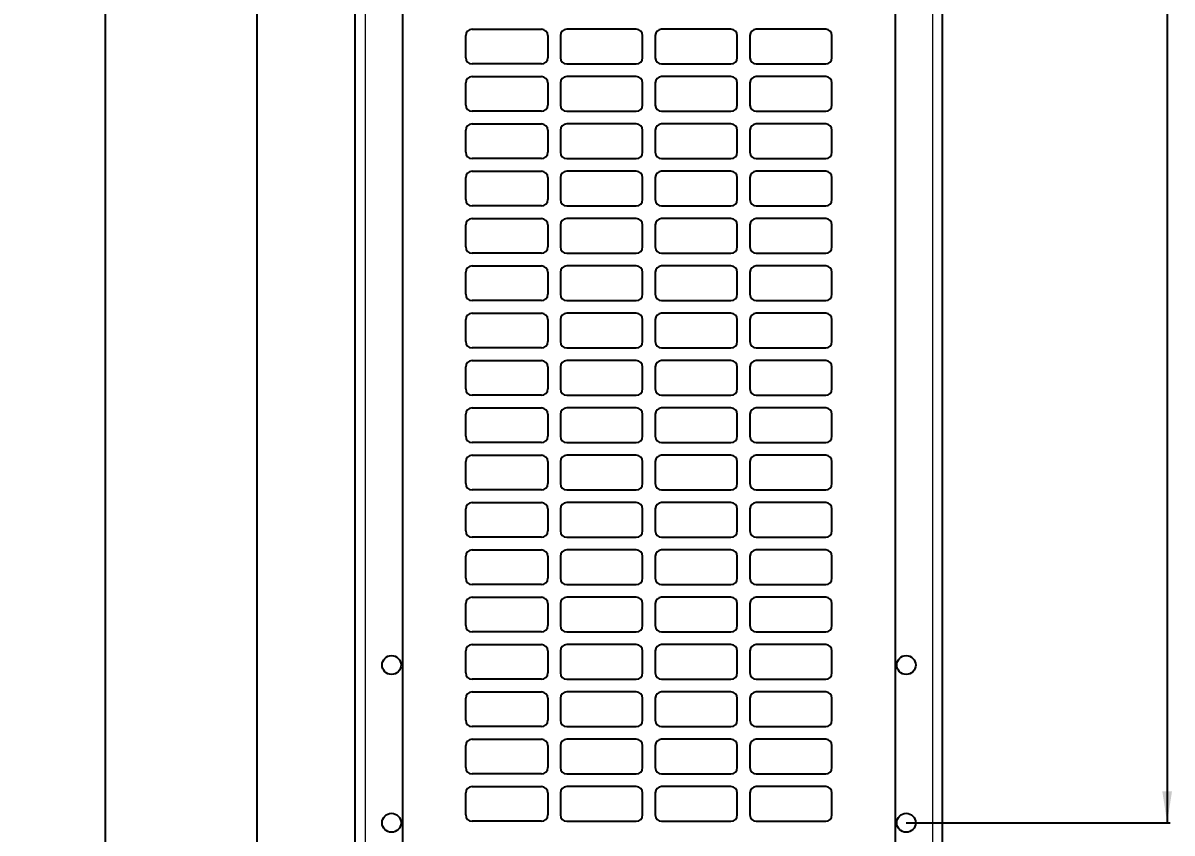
# Model space of a CAD drawing. Header units: millimetres. Extents: x -287 to 523, y -14 to 1990.
# Drawn here: x -287 to 76.9, y 253.5 to 510.3 of the extents above; entities that cross this region are included whole.
import ezdxf

# ---------------------------------------------------------------- set-up
doc = ezdxf.new("R2010")
doc.units = ezdxf.units.MM
doc.layers.add('FORMAT', color=7, linetype='Continuous')
doc.styles.add('SLDTEXTSTYLE0', font='TXT', dxfattribs={"width": 0.75})
doc.dimstyles.new('SLDDIMSTYLE0', dxfattribs={"dimtxt": 20, "dimasz": 10, "dimexe": 0, "dimexo": 0.0625, "dimgap": 5, "dimtad": 2, "dimdec": 1, "dimrnd": 1e-09, "dimzin": 12, "dimdsep": 46, "dimtxsty": 'SLDTEXTSTYLE0', "dimsah": 1, "dimcen": 0.09, "dimadec": 0, "dimazin": 3, "dimtfac": 1, "dimtofl": 0, "dimtmove": 0, "dimatfit": 3, "dimfxl": 0, "dimfrac": 2, "dimtolj": 1, "dimtzin": 12, "dimarcsym": 0})

# ---------------------------------------------------------------- blocks, each defined once
blk = doc.blocks.new('_D')
at = {"layer": 'FORMAT'}
for p, q in [((-153.32, 1848.27), (-261.96, 1848.27)), ((-260.96, 1848.27), (-260.96, 165.25)), ((-153.32, 165.25), (-261.96, 165.25))]:
    blk.add_line(p, q, dxfattribs=at)
for points in [[(-260.96, 1848.27), (-262.5, 1838.27), (-259.42, 1838.27)], [(-260.96, 165.25), (-259.42, 175.25), (-262.5, 175.25)]]:
    blk.add_solid(points, dxfattribs=at)
at = {"layer": 'FORMAT', "insert": (-286.74, 977.21), "char_height": 20, "attachment_point": 1, "rotation": 90, "style": 'SLDTEXTSTYLE0'}
blk.add_mtext('1683', dxfattribs=at)
blk = doc.blocks.new('_D_2')
at = {"layer": 'FORMAT'}
for p, q in [((-7.3, 1756.76), (76.34, 1756.76)), ((75.34, 1756.76), (75.34, 256.76)), ((-7.3, 256.76), (76.34, 256.76))]:
    blk.add_line(p, q, dxfattribs=at)
for points in [[(75.34, 1756.76), (73.8, 1746.76), (76.88, 1746.76)], [(75.34, 256.76), (76.88, 266.76), (73.8, 266.76)]]:
    blk.add_solid(points, dxfattribs=at)
at = {"layer": 'FORMAT', "insert": (49.56, 977.21), "char_height": 20, "attachment_point": 1, "rotation": 90, "style": 'SLDTEXTSTYLE0'}
blk.add_mtext('1500', dxfattribs=at)
blk = doc.blocks.new('_D_4')
at = {"layer": 'FORMAT'}
for p, q in [((-166.81, 1006.75), (-166.81, 107.26)), ((-10.81, 1006.75), (-10.81, 107.26)), ((-166.81, 108.26), (-10.81, 108.26))]:
    blk.add_line(p, q, dxfattribs=at)
for points in [[(-166.81, 108.26), (-156.81, 106.72), (-156.81, 109.8)], [(-10.81, 108.26), (-20.81, 109.8), (-20.81, 106.72)]]:
    blk.add_solid(points, dxfattribs=at)
at = {"layer": 'FORMAT', "insert": (-110.98, 134.04), "char_height": 20, "attachment_point": 1, "style": 'SLDTEXTSTYLE0'}
blk.add_mtext('156', dxfattribs=at)
blk = doc.blocks.new('_D_5')
at = {"layer": 'FORMAT'}
for p, q in [((-166.82, 1831.76), (-213.96, 1831.76)), ((-212.96, 1831.76), (-212.96, 181.76)), ((-166.82, 181.76), (-213.96, 181.76))]:
    blk.add_line(p, q, dxfattribs=at)
for points in [[(-212.96, 1831.76), (-214.5, 1821.76), (-211.42, 1821.76)], [(-212.96, 181.76), (-211.42, 191.76), (-214.5, 191.76)]]:
    blk.add_solid(points, dxfattribs=at)
at = {"layer": 'FORMAT', "insert": (-238.74, 977.21), "char_height": 20, "attachment_point": 1, "rotation": 90, "style": 'SLDTEXTSTYLE0'}
blk.add_mtext('1650', dxfattribs=at)

msp = doc.modelspace()

# ---------------------------------------------------------------- linework, layer by layer
at = {"color": 7, "linetype": 'Continuous', "lineweight": 25}
for p, q in [((-181.81, 165.26), (-181.81, 1848.26)), ((4.19, 165.26), (4.19, 1848.26)), ((-146.81, 499.26), (-146.81, 506.26)), ((-144.81, 508.26), (-122.81, 508.26)), ((-120.81, 506.26), (-120.81, 499.26)), ((-116.81, 506.26), (-116.81, 499.26)), ((-92.81, 508.26), (-114.81, 508.26)), ((-90.81, 499.26), (-90.81, 506.26)), ((-86.81, 506.26), (-86.81, 499.26)), ((-62.81, 508.26), (-84.81, 508.26)), ((-60.81, 499.26), (-60.81, 506.26)), ((-56.81, 506.26), (-56.81, 499.26)), ((-32.81, 508.26), (-54.81, 508.26)), ((-30.81, 499.26), (-30.81, 506.26)), ((-122.81, 497.26), (-144.81, 497.26)), ((-114.81, 497.26), (-92.81, 497.26)), ((-84.81, 497.26), (-62.81, 497.26)), ((-54.81, 497.26), (-32.81, 497.26)), ((-144.81, 493.26), (-122.81, 493.26)), ((-92.81, 493.26), (-114.81, 493.26)), ((-62.81, 493.26), (-84.81, 493.26)), ((-32.81, 493.26), (-54.81, 493.26)), ((-146.81, 484.26), (-146.81, 491.26)), ((-120.81, 491.26), (-120.81, 484.26)), ((-116.81, 491.26), (-116.81, 484.26)), ((-90.81, 484.26), (-90.81, 491.26)), ((-86.81, 491.26), (-86.81, 484.26)), ((-60.81, 484.26), (-60.81, 491.26)), ((-56.81, 491.26), (-56.81, 484.26)), ((-30.81, 484.26), (-30.81, 491.26)), ((-122.81, 482.26), (-144.81, 482.26)), ((-114.81, 482.26), (-92.81, 482.26)), ((-84.81, 482.26), (-62.81, 482.26)), ((-54.81, 482.26), (-32.81, 482.26)), ((-144.81, 478.26), (-122.81, 478.26)), ((-92.81, 478.26), (-114.81, 478.26)), ((-62.81, 478.26), (-84.81, 478.26)), ((-32.81, 478.26), (-54.81, 478.26)), ((-146.81, 469.26), (-146.81, 476.26)), ((-120.81, 476.26), (-120.81, 469.26)), ((-116.81, 476.26), (-116.81, 469.26)), ((-90.81, 469.26), (-90.81, 476.26)), ((-86.81, 476.26), (-86.81, 469.26)), ((-60.81, 469.26), (-60.81, 476.26)), ((-56.81, 476.26), (-56.81, 469.26)), ((-30.81, 469.26), (-30.81, 476.26)), ((-122.81, 467.26), (-144.81, 467.26)), ((-114.81, 467.26), (-92.81, 467.26)), ((-84.81, 467.26), (-62.81, 467.26)), ((-54.81, 467.26), (-32.81, 467.26)), ((-144.81, 463.26), (-122.81, 463.26)), ((-92.81, 463.26), (-114.81, 463.26)), ((-62.81, 463.26), (-84.81, 463.26)), ((-32.81, 463.26), (-54.81, 463.26)), ((-146.81, 454.26), (-146.81, 461.26)), ((-120.81, 461.26), (-120.81, 454.26)), ((-116.81, 461.26), (-116.81, 454.26)), ((-90.81, 454.26), (-90.81, 461.26)), ((-86.81, 461.26), (-86.81, 454.26)), ((-60.81, 454.26), (-60.81, 461.26)), ((-56.81, 461.26), (-56.81, 454.26)), ((-30.81, 454.26), (-30.81, 461.26)), ((-122.81, 452.26), (-144.81, 452.26)), ((-114.81, 452.26), (-92.81, 452.26)), ((-84.81, 452.26), (-62.81, 452.26)), ((-54.81, 452.26), (-32.81, 452.26)), ((-144.81, 448.26), (-122.81, 448.26)), ((-92.81, 448.26), (-114.81, 448.26)), ((-62.81, 448.26), (-84.81, 448.26)), ((-32.81, 448.26), (-54.81, 448.26)), ((-146.81, 439.26), (-146.81, 446.26)), ((-120.81, 446.26), (-120.81, 439.26)), ((-116.81, 446.26), (-116.81, 439.26)), ((-90.81, 439.26), (-90.81, 446.26)), ((-86.81, 446.26), (-86.81, 439.26)), ((-60.81, 439.26), (-60.81, 446.26)), ((-56.81, 446.26), (-56.81, 439.26)), ((-30.81, 439.26), (-30.81, 446.26)), ((-122.81, 437.26), (-144.81, 437.26)), ((-114.81, 437.26), (-92.81, 437.26)), ((-84.81, 437.26), (-62.81, 437.26)), ((-54.81, 437.26), (-32.81, 437.26)), ((-144.81, 433.26), (-122.81, 433.26)), ((-92.81, 433.26), (-114.81, 433.26)), ((-62.81, 433.26), (-84.81, 433.26)), ((-32.81, 433.26), (-54.81, 433.26)), ((-146.81, 424.26), (-146.81, 431.26)), ((-120.81, 431.26), (-120.81, 424.26)), ((-116.81, 431.26), (-116.81, 424.26)), ((-90.81, 424.26), (-90.81, 431.26)), ((-86.81, 431.26), (-86.81, 424.26)), ((-60.81, 424.26), (-60.81, 431.26)), ((-56.81, 431.26), (-56.81, 424.26)), ((-30.81, 424.26), (-30.81, 431.26)), ((-122.81, 422.26), (-144.81, 422.26)), ((-114.81, 422.26), (-92.81, 422.26)), ((-84.81, 422.26), (-62.81, 422.26)), ((-54.81, 422.26), (-32.81, 422.26)), ((-146.81, 409.26), (-146.81, 416.26)), ((-144.81, 418.26), (-122.81, 418.26)), ((-120.81, 416.26), (-120.81, 409.26)), ((-116.81, 416.26), (-116.81, 409.26)), ((-92.81, 418.26), (-114.81, 418.26)), ((-90.81, 409.26), (-90.81, 416.26)), ((-86.81, 416.26), (-86.81, 409.26)), ((-62.81, 418.26), (-84.81, 418.26)), ((-60.81, 409.26), (-60.81, 416.26)), ((-56.81, 416.26), (-56.81, 409.26)), ((-32.81, 418.26), (-54.81, 418.26)), ((-30.81, 409.26), (-30.81, 416.26)), ((-122.81, 407.26), (-144.81, 407.26)), ((-114.81, 407.26), (-92.81, 407.26)), ((-84.81, 407.26), (-62.81, 407.26)), ((-54.81, 407.26), (-32.81, 407.26)), ((-146.81, 394.26), (-146.81, 401.26)), ((-144.81, 403.26), (-122.81, 403.26)), ((-120.81, 401.26), (-120.81, 394.26)), ((-116.81, 401.26), (-116.81, 394.26)), ((-92.81, 403.26), (-114.81, 403.26)), ((-90.81, 394.26), (-90.81, 401.26)), ((-86.81, 401.26), (-86.81, 394.26)), ((-62.81, 403.26), (-84.81, 403.26)), ((-60.81, 394.26), (-60.81, 401.26)), ((-56.81, 401.26), (-56.81, 394.26)), ((-32.81, 403.26), (-54.81, 403.26)), ((-30.81, 394.26), (-30.81, 401.26)), ((-122.81, 392.26), (-144.81, 392.26)), ((-114.81, 392.26), (-92.81, 392.26)), ((-84.81, 392.26), (-62.81, 392.26)), ((-54.81, 392.26), (-32.81, 392.26)), ((-146.81, 379.26), (-146.81, 386.26)), ((-144.81, 388.26), (-122.81, 388.26)), ((-120.81, 386.26), (-120.81, 379.26)), ((-116.81, 386.26), (-116.81, 379.26)), ((-92.81, 388.26), (-114.81, 388.26)), ((-90.81, 379.26), (-90.81, 386.26)), ((-86.81, 386.26), (-86.81, 379.26)), ((-62.81, 388.26), (-84.81, 388.26)), ((-60.81, 379.26), (-60.81, 386.26)), ((-56.81, 386.26), (-56.81, 379.26)), ((-32.81, 388.26), (-54.81, 388.26)), ((-30.81, 379.26), (-30.81, 386.26)), ((-122.81, 377.26), (-144.81, 377.26)), ((-114.81, 377.26), (-92.81, 377.26)), ((-84.81, 377.26), (-62.81, 377.26)), ((-54.81, 377.26), (-32.81, 377.26)), ((-146.81, 364.26), (-146.81, 371.26)), ((-144.81, 373.26), (-122.81, 373.26)), ((-120.81, 371.26), (-120.81, 364.26)), ((-116.81, 371.26), (-116.81, 364.26)), ((-92.81, 373.26), (-114.81, 373.26)), ((-90.81, 364.26), (-90.81, 371.26)), ((-86.81, 371.26), (-86.81, 364.26)), ((-62.81, 373.26), (-84.81, 373.26)), ((-60.81, 364.26), (-60.81, 371.26)), ((-56.81, 371.26), (-56.81, 364.26)), ((-32.81, 373.26), (-54.81, 373.26)), ((-30.81, 364.26), (-30.81, 371.26)), ((-122.81, 362.26), (-144.81, 362.26)), ((-114.81, 362.26), (-92.81, 362.26)), ((-84.81, 362.26), (-62.81, 362.26)), ((-54.81, 362.26), (-32.81, 362.26)), ((-144.81, 358.26), (-122.81, 358.26)), ((-92.81, 358.26), (-114.81, 358.26)), ((-62.81, 358.26), (-84.81, 358.26)), ((-32.81, 358.26), (-54.81, 358.26)), ((-146.81, 349.26), (-146.81, 356.26)), ((-120.81, 356.26), (-120.81, 349.26)), ((-116.81, 356.26), (-116.81, 349.26)), ((-90.81, 349.26), (-90.81, 356.26)), ((-86.81, 356.26), (-86.81, 349.26)), ((-60.81, 349.26), (-60.81, 356.26)), ((-56.81, 356.26), (-56.81, 349.26)), ((-30.81, 349.26), (-30.81, 356.26)), ((-122.81, 347.26), (-144.81, 347.26)), ((-114.81, 347.26), (-92.81, 347.26)), ((-84.81, 347.26), (-62.81, 347.26)), ((-54.81, 347.26), (-32.81, 347.26)), ((-144.81, 343.26), (-122.81, 343.26)), ((-92.81, 343.26), (-114.81, 343.26)), ((-62.81, 343.26), (-84.81, 343.26)), ((-32.81, 343.26), (-54.81, 343.26)), ((-146.81, 334.26), (-146.81, 341.26)), ((-120.81, 341.26), (-120.81, 334.26)), ((-116.81, 341.26), (-116.81, 334.26)), ((-90.81, 334.26), (-90.81, 341.26)), ((-86.81, 341.26), (-86.81, 334.26)), ((-60.81, 334.26), (-60.81, 341.26)), ((-56.81, 341.26), (-56.81, 334.26)), ((-30.81, 334.26), (-30.81, 341.26)), ((-122.81, 332.26), (-144.81, 332.26)), ((-114.81, 332.26), (-92.81, 332.26)), ((-84.81, 332.26), (-62.81, 332.26)), ((-54.81, 332.26), (-32.81, 332.26)), ((-144.81, 328.26), (-122.81, 328.26)), ((-92.81, 328.26), (-114.81, 328.26)), ((-62.81, 328.26), (-84.81, 328.26)), ((-32.81, 328.26), (-54.81, 328.26)), ((-146.81, 319.26), (-146.81, 326.26)), ((-120.81, 326.26), (-120.81, 319.26)), ((-116.81, 326.26), (-116.81, 319.26)), ((-90.81, 319.26), (-90.81, 326.26)), ((-86.81, 326.26), (-86.81, 319.26)), ((-60.81, 319.26), (-60.81, 326.26)), ((-56.81, 326.26), (-56.81, 319.26)), ((-30.81, 319.26), (-30.81, 326.26)), ((-122.81, 317.26), (-144.81, 317.26)), ((-114.81, 317.26), (-92.81, 317.26)), ((-84.81, 317.26), (-62.81, 317.26)), ((-54.81, 317.26), (-32.81, 317.26)), ((-144.81, 313.26), (-122.81, 313.26)), ((-92.81, 313.26), (-114.81, 313.26)), ((-62.81, 313.26), (-84.81, 313.26)), ((-32.81, 313.26), (-54.81, 313.26)), ((-146.81, 304.26), (-146.81, 311.26)), ((-120.81, 311.26), (-120.81, 304.26)), ((-116.81, 311.26), (-116.81, 304.26)), ((-90.81, 304.26), (-90.81, 311.26)), ((-86.81, 311.26), (-86.81, 304.26)), ((-60.81, 304.26), (-60.81, 311.26)), ((-56.81, 311.26), (-56.81, 304.26)), ((-30.81, 304.26), (-30.81, 311.26)), ((-122.81, 302.26), (-144.81, 302.26)), ((-114.81, 302.26), (-92.81, 302.26)), ((-84.81, 302.26), (-62.81, 302.26)), ((-54.81, 302.26), (-32.81, 302.26)), ((-146.81, 289.26), (-146.81, 296.26)), ((-144.81, 298.26), (-122.81, 298.26)), ((-120.81, 296.26), (-120.81, 289.26)), ((-116.81, 296.26), (-116.81, 289.26)), ((-92.81, 298.26), (-114.81, 298.26)), ((-90.81, 289.26), (-90.81, 296.26)), ((-86.81, 296.26), (-86.81, 289.26)), ((-62.81, 298.26), (-84.81, 298.26)), ((-60.81, 289.26), (-60.81, 296.26)), ((-56.81, 296.26), (-56.81, 289.26)), ((-32.81, 298.26), (-54.81, 298.26)), ((-30.81, 289.26), (-30.81, 296.26)), ((-122.81, 287.26), (-144.81, 287.26)), ((-114.81, 287.26), (-92.81, 287.26)), ((-84.81, 287.26), (-62.81, 287.26)), ((-54.81, 287.26), (-32.81, 287.26)), ((-146.81, 274.26), (-146.81, 281.26)), ((-144.81, 283.26), (-122.81, 283.26)), ((-120.81, 281.26), (-120.81, 274.26)), ((-116.81, 281.26), (-116.81, 274.26)), ((-92.81, 283.26), (-114.81, 283.26)), ((-90.81, 274.26), (-90.81, 281.26)), ((-86.81, 281.26), (-86.81, 274.26)), ((-62.81, 283.26), (-84.81, 283.26)), ((-60.81, 274.26), (-60.81, 281.26)), ((-56.81, 281.26), (-56.81, 274.26)), ((-32.81, 283.26), (-54.81, 283.26)), ((-30.81, 274.26), (-30.81, 281.26)), ((-122.81, 272.26), (-144.81, 272.26)), ((-114.81, 272.26), (-92.81, 272.26)), ((-84.81, 272.26), (-62.81, 272.26)), ((-54.81, 272.26), (-32.81, 272.26)), ((-146.81, 259.26), (-146.81, 266.26)), ((-144.81, 268.26), (-122.81, 268.26)), ((-120.81, 266.26), (-120.81, 259.26)), ((-116.81, 266.26), (-116.81, 259.26)), ((-92.81, 268.26), (-114.81, 268.26)), ((-90.81, 259.26), (-90.81, 266.26)), ((-86.81, 266.26), (-86.81, 259.26)), ((-62.81, 268.26), (-84.81, 268.26)), ((-60.81, 259.26), (-60.81, 266.26)), ((-56.81, 266.26), (-56.81, 259.26)), ((-32.81, 268.26), (-54.81, 268.26)), ((-30.81, 259.26), (-30.81, 266.26)), ((-122.81, 257.26), (-144.81, 257.26)), ((-114.81, 257.26), (-92.81, 257.26)), ((-84.81, 257.26), (-62.81, 257.26)), ((-54.81, 257.26), (-32.81, 257.26))]:
    msp.add_line(p, q, dxfattribs=at)
at = {"color": 8, "linetype": 'Continuous', "lineweight": 18}
for p, q in [((-178.71, 1848.26), (-178.71, 165.26)), ((1.09, 165.26), (1.09, 1848.26))]:
    msp.add_line(p, q, dxfattribs=at)
at = {"color": 7, "linetype": 'Continuous', "lineweight": 25}
for centre in [(-170.31, 306.76), (-7.31, 306.76), (-170.31, 256.76), (-7.31, 256.76)]:
    msp.add_circle(centre, 3, dxfattribs=at)
for centre, start, end in [((-144.81, 506.26), 90, 180), ((-122.81, 506.26), 0, 90), ((-114.81, 506.26), 90, 180), ((-92.81, 506.26), 0, 90), ((-84.81, 506.26), 90, 180), ((-62.81, 506.26), 0, 90), ((-54.81, 506.26), 90, 180), ((-32.81, 506.26), 0, 90), ((-144.81, 499.26), 180, 270), ((-122.81, 499.26), 270, 0), ((-114.81, 499.26), 180, 270), ((-92.81, 499.26), 270, 0), ((-84.81, 499.26), 180, 270), ((-62.81, 499.26), 270, 0), ((-54.81, 499.26), 180, 270), ((-32.81, 499.26), 270, 0), ((-144.81, 491.26), 90, 180), ((-122.81, 491.26), 0, 90), ((-114.81, 491.26), 90, 180), ((-92.81, 491.26), 0, 90), ((-84.81, 491.26), 90, 180), ((-62.81, 491.26), 0, 90), ((-54.81, 491.26), 90, 180), ((-32.81, 491.26), 0, 90), ((-144.81, 484.26), 180, 270), ((-122.81, 484.26), 270, 0), ((-114.81, 484.26), 180, 270), ((-92.81, 484.26), 270, 0), ((-84.81, 484.26), 180, 270), ((-62.81, 484.26), 270, 0), ((-54.81, 484.26), 180, 270), ((-32.81, 484.26), 270, 0), ((-144.81, 476.26), 90, 180), ((-122.81, 476.26), 0, 90), ((-114.81, 476.26), 90, 180), ((-92.81, 476.26), 0, 90), ((-84.81, 476.26), 90, 180), ((-62.81, 476.26), 0, 90), ((-54.81, 476.26), 90, 180), ((-32.81, 476.26), 0, 90), ((-144.81, 469.26), 180, 270), ((-122.81, 469.26), 270, 360), ((-114.81, 469.26), 180, 270), ((-92.81, 469.26), 270, 0), ((-84.81, 469.26), 180, 270), ((-62.81, 469.26), 270, 0), ((-54.81, 469.26), 180, 270), ((-32.81, 469.26), 270, 0), ((-144.81, 461.26), 90, 180), ((-122.81, 461.26), 0, 90), ((-114.81, 461.26), 90, 180), ((-92.81, 461.26), 0, 90), ((-84.81, 461.26), 90, 180), ((-62.81, 461.26), 0, 90), ((-54.81, 461.26), 90, 180), ((-32.81, 461.26), 0, 90), ((-144.81, 454.26), 180, 270), ((-122.81, 454.26), 270, 0), ((-114.81, 454.26), 180, 270), ((-92.81, 454.26), 270, 0), ((-84.81, 454.26), 180, 270), ((-62.81, 454.26), 270, 0), ((-54.81, 454.26), 180, 270), ((-32.81, 454.26), 270, 0), ((-144.81, 446.26), 90, 180), ((-122.81, 446.26), 0, 90), ((-114.81, 446.26), 90, 180), ((-92.81, 446.26), 0, 90), ((-84.81, 446.26), 90, 180), ((-62.81, 446.26), 0, 90), ((-54.81, 446.26), 90, 180), ((-32.81, 446.26), 0, 90), ((-144.81, 439.26), 180, 270), ((-122.81, 439.26), 270, 360), ((-114.81, 439.26), 180, 270), ((-92.81, 439.26), 270, 0), ((-84.81, 439.26), 180, 270), ((-62.81, 439.26), 270, 0), ((-54.81, 439.26), 180, 270), ((-32.81, 439.26), 270, 0), ((-144.81, 431.26), 90, 180), ((-122.81, 431.26), 0, 90), ((-114.81, 431.26), 90, 180), ((-92.81, 431.26), 0, 90), ((-84.81, 431.26), 90, 180), ((-62.81, 431.26), 0, 90), ((-54.81, 431.26), 90, 180), ((-32.81, 431.26), 0, 90), ((-144.81, 424.26), 180, 270), ((-122.81, 424.26), 270, 0), ((-114.81, 424.26), 180, 270), ((-92.81, 424.26), 270, 0), ((-84.81, 424.26), 180, 270), ((-62.81, 424.26), 270, 0), ((-54.81, 424.26), 180, 270), ((-32.81, 424.26), 270, 0), ((-144.81, 416.26), 90, 180), ((-122.81, 416.26), 0, 90), ((-114.81, 416.26), 90, 180), ((-92.81, 416.26), 0, 90), ((-84.81, 416.26), 90, 180), ((-62.81, 416.26), 0, 90), ((-54.81, 416.26), 90, 180), ((-32.81, 416.26), 0, 90), ((-144.81, 409.26), 180, 270), ((-122.81, 409.26), 270, 0), ((-114.81, 409.26), 180, 270), ((-92.81, 409.26), 270, 0), ((-84.81, 409.26), 180, 270), ((-62.81, 409.26), 270, 0), ((-54.81, 409.26), 180, 270), ((-32.81, 409.26), 270, 0), ((-144.81, 401.26), 90, 180), ((-122.81, 401.26), 0, 90), ((-114.81, 401.26), 90, 180), ((-92.81, 401.26), 0, 90), ((-84.81, 401.26), 90, 180), ((-62.81, 401.26), 0, 90), ((-54.81, 401.26), 90, 180), ((-32.81, 401.26), 0, 90), ((-144.81, 394.26), 180, 270), ((-122.81, 394.26), 270, 0), ((-114.81, 394.26), 180, 270), ((-92.81, 394.26), 270, 0), ((-84.81, 394.26), 180, 270), ((-62.81, 394.26), 270, 0), ((-54.81, 394.26), 180, 270), ((-32.81, 394.26), 270, 0), ((-144.81, 386.26), 90, 180), ((-122.81, 386.26), 0, 90), ((-114.81, 386.26), 90, 180), ((-92.81, 386.26), 0, 90), ((-84.81, 386.26), 90, 180), ((-62.81, 386.26), 0, 90), ((-54.81, 386.26), 90, 180), ((-32.81, 386.26), 0, 90), ((-144.81, 379.26), 180, 270), ((-122.81, 379.26), 270, 0), ((-114.81, 379.26), 180, 270), ((-92.81, 379.26), 270, 0), ((-84.81, 379.26), 180, 270), ((-62.81, 379.26), 270, 0), ((-54.81, 379.26), 180, 270), ((-32.81, 379.26), 270, 0), ((-144.81, 371.26), 90, 180), ((-122.81, 371.26), 0, 90), ((-114.81, 371.26), 90, 180), ((-92.81, 371.26), 0, 90), ((-84.81, 371.26), 90, 180), ((-62.81, 371.26), 0, 90), ((-54.81, 371.26), 90, 180), ((-32.81, 371.26), 0, 90), ((-144.81, 364.26), 180, 270), ((-122.81, 364.26), 270, 0), ((-114.81, 364.26), 180, 270), ((-92.81, 364.26), 270, 0), ((-84.81, 364.26), 180, 270), ((-62.81, 364.26), 270, 0), ((-54.81, 364.26), 180, 270), ((-32.81, 364.26), 270, 0), ((-144.81, 356.26), 90, 180), ((-122.81, 356.26), 0, 90), ((-114.81, 356.26), 90, 180), ((-92.81, 356.26), 0, 90), ((-84.81, 356.26), 90, 180), ((-62.81, 356.26), 0, 90), ((-54.81, 356.26), 90, 180), ((-32.81, 356.26), 0, 90), ((-144.81, 349.26), 180, 270), ((-122.81, 349.26), 270, 0), ((-114.81, 349.26), 180, 270), ((-92.81, 349.26), 270, 0), ((-84.81, 349.26), 180, 270), ((-62.81, 349.26), 270, 0), ((-54.81, 349.26), 180, 270), ((-32.81, 349.26), 270, 0), ((-144.81, 341.26), 90, 180), ((-122.81, 341.26), 0, 90), ((-114.81, 341.26), 90, 180), ((-92.81, 341.26), 0, 90), ((-84.81, 341.26), 90, 180), ((-62.81, 341.26), 0, 90), ((-54.81, 341.26), 90, 180), ((-32.81, 341.26), 0, 90), ((-144.81, 334.26), 180, 270), ((-122.81, 334.26), 270, 0), ((-114.81, 334.26), 180, 270), ((-92.81, 334.26), 270, 0), ((-84.81, 334.26), 180, 270), ((-62.81, 334.26), 270, 0), ((-54.81, 334.26), 180, 270), ((-32.81, 334.26), 270, 0), ((-144.81, 326.26), 90, 180), ((-122.81, 326.26), 0, 90), ((-114.81, 326.26), 90, 180), ((-92.81, 326.26), 0, 90), ((-84.81, 326.26), 90, 180), ((-62.81, 326.26), 0, 90), ((-54.81, 326.26), 90, 180), ((-32.81, 326.26), 0, 90), ((-144.81, 319.26), 180, 270), ((-122.81, 319.26), 270, 0), ((-114.81, 319.26), 180, 270), ((-92.81, 319.26), 270, 0), ((-84.81, 319.26), 180, 270), ((-62.81, 319.26), 270, 0), ((-54.81, 319.26), 180, 270), ((-32.81, 319.26), 270, 0), ((-144.81, 311.26), 90, 180), ((-122.81, 311.26), 0, 90), ((-114.81, 311.26), 90, 180), ((-92.81, 311.26), 0, 90), ((-84.81, 311.26), 90, 180), ((-62.81, 311.26), 0, 90), ((-54.81, 311.26), 90, 180), ((-32.81, 311.26), 0, 90), ((-144.81, 304.26), 180, 270), ((-122.81, 304.26), 270, 0), ((-114.81, 304.26), 180, 270), ((-92.81, 304.26), 270, 0), ((-84.81, 304.26), 180, 270), ((-62.81, 304.26), 270, 0), ((-54.81, 304.26), 180, 270), ((-32.81, 304.26), 270, 0), ((-144.81, 296.26), 90, 180), ((-122.81, 296.26), 0, 90), ((-114.81, 296.26), 90, 180), ((-92.81, 296.26), 0, 90), ((-84.81, 296.26), 90, 180), ((-62.81, 296.26), 0, 90), ((-54.81, 296.26), 90, 180), ((-32.81, 296.26), 0, 90), ((-144.81, 289.26), 180, 270), ((-122.81, 289.26), 270, 0), ((-114.81, 289.26), 180, 270), ((-92.81, 289.26), 270, 0), ((-84.81, 289.26), 180, 270), ((-62.81, 289.26), 270, 0), ((-54.81, 289.26), 180, 270), ((-32.81, 289.26), 270, 0), ((-144.81, 281.26), 90, 180), ((-122.81, 281.26), 0, 90), ((-114.81, 281.26), 90, 180), ((-92.81, 281.26), 0, 90), ((-84.81, 281.26), 90, 180), ((-62.81, 281.26), 0, 90), ((-54.81, 281.26), 90, 180), ((-32.81, 281.26), 0, 90), ((-144.81, 274.26), 180, 270), ((-122.81, 274.26), 270, 0), ((-114.81, 274.26), 180, 270), ((-92.81, 274.26), 270, 0), ((-84.81, 274.26), 180, 270), ((-62.81, 274.26), 270, 0), ((-54.81, 274.26), 180, 270), ((-32.81, 274.26), 270, 0), ((-144.81, 266.26), 90, 180), ((-122.81, 266.26), 0, 90), ((-114.81, 266.26), 90, 180), ((-92.81, 266.26), 0, 90), ((-84.81, 266.26), 90, 180), ((-62.81, 266.26), 0, 90), ((-54.81, 266.26), 90, 180), ((-32.81, 266.26), 0, 90), ((-144.81, 259.26), 180, 270), ((-122.81, 259.26), 270, 0), ((-114.81, 259.26), 180, 270), ((-92.81, 259.26), 270, 0), ((-84.81, 259.26), 180, 270), ((-62.81, 259.26), 270, 0), ((-54.81, 259.26), 180, 270), ((-32.81, 259.26), 270, 0)]:
    msp.add_arc(centre, 2, start, end, dxfattribs=at)

# ---------------------------------------------------------------- dimensions: what is measured, and where the dimension line sits
at = {"layer": 'FORMAT'}
for base, p1, p2, angle, picture, middle in [((-260.96, 165.25), (-153.31, 1848.27), (-153.31, 165.25), 90, '_D', (-260.96, 1006.76)), ((-212.96, 181.76), (-166.81, 1831.76), (-166.81, 181.76), 90, '_D_5', (-212.96, 1006.76)), ((75.34, 256.76), (-7.31, 1756.76), (-7.31, 256.76), 90, '_D_2', (75.34, 1006.76)), ((-10.81, 108.26), (-166.81, 1006.76), (-10.81, 1006.76), 0, '_D_4', (-88.81, 108.26))]:
    dim = msp.add_linear_dim(base=base, p1=p1, p2=p2, angle=angle, dimstyle='SLDDIMSTYLE0', dxfattribs=at)
    dim.commit()
    dim.dimension.update_dxf_attribs({"geometry": picture, "text_midpoint": middle, "dimtype": 160})

doc.saveas('drawing.dxf')
